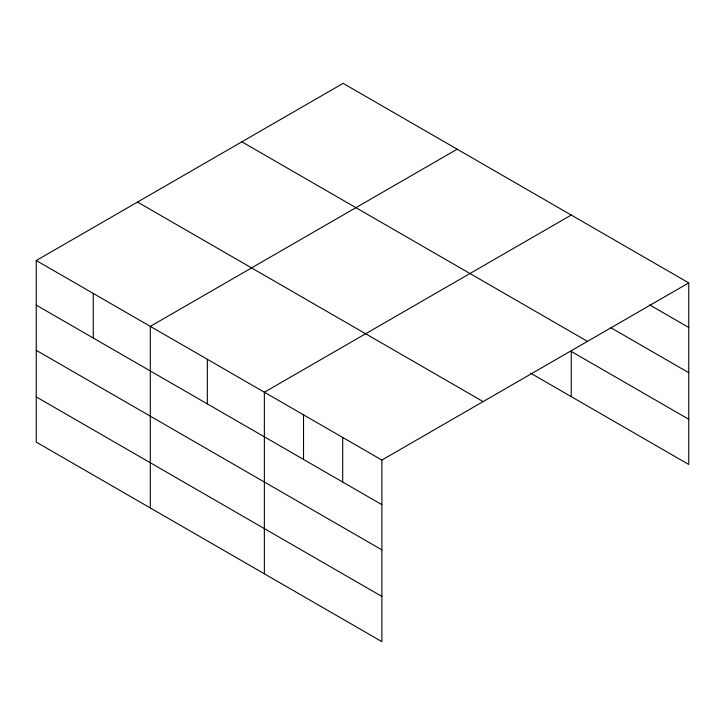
<?xml version="1.0" encoding="UTF-8"?>
<svg xmlns="http://www.w3.org/2000/svg" width="725" height="725" viewBox="0 0 725 725"><rect width="100%" height="100%" fill="white"/><g stroke="black" fill="none" stroke-linecap="round" stroke-linejoin="round"><path stroke-width="1.09" d="M36.25 260.529L381.876 460.067L381.876 641.643L36.25 442.105L36.25 260.529L343.124 83.357L688.75 282.895L688.75 464.471L530.646 373.194M457.185 149.205L150.302 326.377L150.302 507.953M571.237 215.053L264.362 392.225L264.362 573.801M381.876 460.067L688.75 282.895M649.582 304.872L688.75 327.483M610.405 327.464L688.75 372.695M241.86 141.819L587.477 341.366M688.75 419.267L571.237 351.426L571.237 396.629M137.523 202.058L483.14 401.605M36.25 305.116L381.876 504.663M36.25 350.32L381.876 549.867M36.25 396.901L381.876 596.439M342.698 437.456L342.698 482.043M303.53 414.836L303.53 459.433M207.332 359.301L207.332 403.888M93.28 293.453L93.28 338.04"/></g></svg>
